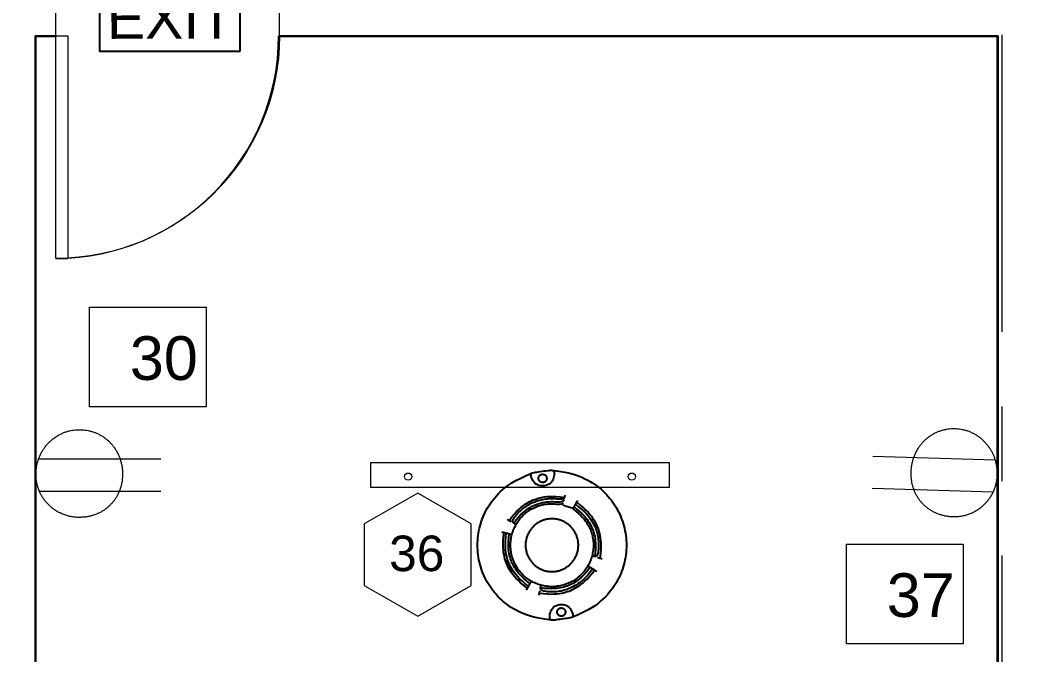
# Model space of a CAD drawing. Header units: inches. Extents: x 0.9 to 36.3, y 0.7 to 23.3.
# Drawn here: x 18.598 to 20.31, y 6.627 to 7.691 of the extents above; entities that cross this region are included whole.
import ezdxf

# ---------------------------------------------------------------- set-up
doc = ezdxf.new("R2010")
doc.units = ezdxf.units.IN
doc.linetypes.add('ACAD_ISO02W100', pattern=[15, 12, -3])
for name, color, linetype, lineweight, true_color in [('Doors', 7, 'Continuous', 5, 0xf2db9c), ('Lights', 7, 'Continuous', 15, 0xff0a0a), ('Numbering Lights', 1, 'Continuous', 15, 0xff0000), ('PDF_Geometry', 7, 'Continuous', 9, 0x777777)]:
    doc.layers.add(name, color=color, linetype=linetype, lineweight=lineweight, true_color=true_color)
doc.layers.add('EXIT', color=10, linetype='Continuous')
doc.layers.add('Smoke Detector', color=104, linetype='Continuous')
doc.layers.add('Numbering receptecles', color=170, linetype='Continuous', lineweight=15)
doc.layers.add('Receptacles', color=170, linetype='Continuous', lineweight=15)
doc.styles.get("Standard").update_dxf_attribs({"font": 'arial.ttf'})

msp = doc.modelspace()

# ---------------------------------------------------------------- linework, layer by layer
at = {"layer": 'Doors', "linetype": 'ByBlock'}
for p, q in [((18.6576, 7.6647), (18.6776, 7.6647)), ((18.6576, 7.2914), (18.6576, 7.6647)), ((18.6776, 7.6647), (18.6776, 7.2914)), ((18.6776, 7.2914), (18.6576, 7.2914))]:
    msp.add_line(p, q, dxfattribs=at)
msp.add_arc((18.6576, 7.6647), 0.3733, 270.1108, 0, dxfattribs=at)
at = {"layer": 'EXIT', "linetype": 'ByBlock', "ltscale": 0.001}
msp.add_lwpolyline([(18.9659, 7.6384), (18.7311, 7.6384), (18.7313, 7.747), (18.9661, 7.747)], close=True, dxfattribs=at)
at = {"layer": 'Lights', "linetype": 'ByBlock'}
msp.add_lwpolyline([(19.6856, 6.9073), (19.1856, 6.9073), (19.1856, 6.9489), (19.6856, 6.9489)], close=True, dxfattribs=at)
for centre in [(19.2481, 6.9255), (19.6231, 6.9255)]:
    msp.add_circle(centre, 0.006, dxfattribs=at)
at = {"layer": 'Numbering Lights', "linetype": 'ByBlock', "ltscale": 0.001}
msp.add_lwpolyline([(19.2641, 6.898), (19.1746, 6.8464), (19.1746, 6.7431), (19.2641, 6.6915), (19.3535, 6.7431), (19.3535, 6.8464)], close=True, dxfattribs=at)
at = {"layer": 'Numbering receptecles', "linetype": 'ByBlock', "ltscale": 0.001}
for points in [[(18.7137, 7.2096), (18.9097, 7.2096), (18.9097, 7.0424), (18.7137, 7.0424)], [(19.9827, 6.8122), (20.1787, 6.8122), (20.1787, 6.6449), (19.9827, 6.6449)]]:
    msp.add_lwpolyline(points, close=True, dxfattribs=at)
at = {"layer": 'PDF_Geometry', "linetype": 'ByBlock'}
for points in [[(20.3142, 6.0998), (20.0359, 6.0998), (20.0359, 6.1931), (20.2375, 6.1931), (20.2375, 7.6647), (19.0326, 7.6647), (19.0326, 7.7147), (20.2375, 7.7147), (20.2375, 9.223), (18.6226, 9.223), (18.6226, 9.1913), (18.5726, 9.1913), (18.5726, 9.2663), (18.5726, 9.2963), (18.6226, 9.2963), (20.3075, 9.2963), (20.7492, 9.2963), (20.7492, 9.2663), (20.7492, 9.223), (20.5625, 9.223)], [(17.9543, 6.0998), (18.7876, 6.0998), (18.7876, 6.1931), (18.6226, 6.1931), (18.6226, 7.3364), (18.6226, 7.6647), (18.6576, 7.6647), (18.6576, 7.7147), (18.6226, 7.7147), (18.6226, 8.668), (18.6226, 8.8163), (18.5726, 8.8163)], [(18.6226, 7.6647), (18.6226, 7.6647)], [(18.6226, 7.6647), (18.6226, 7.3364), (18.6226, 6.1931), (20.2392, 6.1931)], [(18.6576, 7.6647), (18.6576, 7.6647)], [(18.6576, 7.6647), (18.6776, 7.6647)], [(18.6776, 7.6647), (18.6776, 7.2914)], [(19.0326, 7.6647), (19.0326, 7.6647)], [(20.2375, 7.6647), (19.0326, 7.6647), (20.2375, 7.6647)], [(20.2375, 7.6647), (20.2375, 7.6647)], [(20.2375, 7.6647), (20.2375, 6.1931), (20.2375, 7.6647)], [(20.2442, 7.168), (20.2442, 7.6664)], [(18.6576, 7.2914), (18.6776, 7.2914)], [(20.2442, 6.9181), (20.2442, 7.043)], [(20.2442, 6.2931), (20.2442, 6.7931)]]:
    msp.add_lwpolyline(points, dxfattribs=at)
msp.add_lwpolyline([(19.0326, 7.6647, -0.413474), (18.6576, 7.2914), (18.6576, 7.6647), (18.6226, 7.6647), (18.6576, 7.6647), (18.6576, 7.663), (18.6242, 7.663), (18.6242, 7.3364), (18.6242, 7.6647), (18.6242, 7.3364), (18.6242, 6.1931)], format="xyb", dxfattribs=at)
for points in [[(18.6576, 7.6647), (18.6242, 7.6647)], [(18.6242, 6.1947), (20.2358, 6.1947), (20.2358, 7.663), (20.2375, 7.663), (20.2375, 7.6647), (20.2375, 6.1931), (18.6242, 6.1931), (18.6242, 7.3364)], [(20.2375, 7.6647), (20.2375, 7.663), (20.2358, 7.663), (19.0326, 7.663), (19.0326, 7.6647)]]:
    msp.add_lwpolyline(points, close=True, dxfattribs=at)
at = {"layer": 'Receptacles', "linetype": 'ByBlock'}
for points in [[(18.8336, 6.9545), (18.6284, 6.9545)], [(20.0273, 6.9597), (20.2324, 6.9539)], [(18.8336, 6.9006), (18.6301, 6.9006)], [(20.0258, 6.9059), (20.2291, 6.9001)]]:
    msp.add_lwpolyline(points, dxfattribs=at)
for points in [[(18.6242, 6.9296), (18.6241, 6.9101), (18.6315, 6.892), (18.6454, 6.8782), (18.6592, 6.8644), (18.6772, 6.857), (18.6968, 6.8571), (18.7382, 6.8571), (18.7693, 6.8882), (18.7693, 6.9296), (18.7693, 6.9711), (18.7382, 7.0042), (18.6968, 7.0042), (18.6574, 7.0042), (18.6242, 6.9711), (18.6242, 6.9296)], [(20.2358, 6.9289), (20.2354, 6.9094), (20.2275, 6.8915), (20.2133, 6.8781), (20.1991, 6.8647), (20.1808, 6.8578), (20.1613, 6.8585), (20.1198, 6.8597), (20.0896, 6.8916), (20.0908, 6.933), (20.092, 6.9745), (20.124, 7.0067), (20.1655, 7.0055), (20.2048, 7.0044), (20.237, 6.9703), (20.2358, 6.9289)]]:
    msp.add_rational_spline(points, [1, 0.948448710105, 0.948448710105, 1, 0.948448710105, 0.948448710105, 1, 1, 1, 1, 1, 1, 1, 1, 1, 1], degree=3, knots=[0, 0, 0, 0, 0.79168, 0.79168, 0.79168, 1.583359, 1.583359, 1.583359, 2.583359, 2.583359, 2.583359, 3.583359, 3.583359, 3.583359, 4.583359, 4.583359, 4.583359, 4.583359], dxfattribs=at)
at = {"layer": 'Smoke Detector', "linetype": 'ByBlock'}
for points in [[(19.4866, 6.9145), (19.4844, 6.9128), (19.4818, 6.9115), (19.479, 6.9106), (19.4761, 6.91), (19.4731, 6.9098), (19.4702, 6.91), (19.4674, 6.9106), (19.4648, 6.9116), (19.4625, 6.913), (19.4605, 6.9147), (19.4588, 6.9167), (19.4573, 6.9189), (19.4562, 6.921), (19.4553, 6.9231), (19.4546, 6.9251), (19.4542, 6.9269), (19.454, 6.9283), (19.4541, 6.9294), (19.4544, 6.9303), (19.455, 6.931), (19.456, 6.9316), (19.4573, 6.932), (19.4591, 6.9324), (19.4612, 6.9328), (19.4637, 6.9332), (19.4666, 6.9336), (19.4697, 6.9341), (19.4729, 6.9345), (19.4761, 6.9349), (19.4792, 6.9353), (19.4821, 6.9356), (19.4846, 6.9359), (19.4868, 6.9361), (19.4885, 6.9361), (19.4899, 6.936), (19.491, 6.9358), (19.4918, 6.9352), (19.4924, 6.9345), (19.4927, 6.9334), (19.4929, 6.932), (19.493, 6.9302), (19.4928, 6.9281), (19.4925, 6.9258), (19.4919, 6.9234), (19.4911, 6.921), (19.49, 6.9186), (19.4885, 6.9164)], [(19.477, 6.9285), (19.4772, 6.9284), (19.4774, 6.9283), (19.4776, 6.9282), (19.4777, 6.928), (19.4779, 6.9279), (19.4781, 6.9278), (19.4783, 6.9276), (19.4784, 6.9274), (19.4786, 6.9273), (19.4787, 6.9271), (19.4789, 6.9269), (19.479, 6.9268), (19.4792, 6.9266), (19.4793, 6.9264), (19.4794, 6.9262), (19.4795, 6.926), (19.4796, 6.9258), (19.4797, 6.9256), (19.4798, 6.9254), (19.4799, 6.9252), (19.48, 6.925), (19.4801, 6.9248), (19.4801, 6.9246), (19.4802, 6.9243), (19.4803, 6.9241), (19.4803, 6.9239), (19.4804, 6.9237), (19.4804, 6.9235), (19.4804, 6.9232), (19.4804, 6.923), (19.4804, 6.9228), (19.4804, 6.9225), (19.4804, 6.9223), (19.4804, 6.9221), (19.4804, 6.9219), (19.4804, 6.9216), (19.4804, 6.9214), (19.4803, 6.9212), (19.4803, 6.921), (19.4802, 6.9208), (19.4801, 6.9205), (19.4801, 6.9203), (19.48, 6.9201), (19.4799, 6.9199), (19.4798, 6.9197), (19.4797, 6.9195), (19.4796, 6.9193), (19.4795, 6.9191), (19.4794, 6.9189), (19.4793, 6.9187), (19.4792, 6.9185), (19.479, 6.9183), (19.4789, 6.9182), (19.4787, 6.918), (19.4786, 6.9178), (19.4784, 6.9177), (19.4783, 6.9175), (19.4781, 6.9173), (19.4779, 6.9172), (19.4777, 6.9171), (19.4776, 6.9169), (19.4774, 6.9168), (19.4772, 6.9167), (19.477, 6.9166), (19.4768, 6.9164), (19.4766, 6.9163), (19.4764, 6.9162), (19.4762, 6.9162), (19.476, 6.9161), (19.4758, 6.916), (19.4755, 6.9159), (19.4753, 6.9159), (19.4751, 6.9158), (19.4749, 6.9158), (19.4747, 6.9157), (19.4744, 6.9157), (19.4742, 6.9157), (19.474, 6.9156), (19.4738, 6.9156), (19.4735, 6.9156), (19.4733, 6.9156), (19.4731, 6.9156), (19.4728, 6.9157), (19.4726, 6.9157), (19.4724, 6.9157), (19.4722, 6.9158), (19.472, 6.9158), (19.4717, 6.9159), (19.4715, 6.9159), (19.4713, 6.916), (19.4711, 6.9161), (19.4709, 6.9162), (19.4707, 6.9162), (19.4705, 6.9163), (19.4703, 6.9164), (19.4701, 6.9166), (19.4699, 6.9167), (19.4697, 6.9168), (19.4695, 6.9169), (19.4693, 6.9171), (19.4691, 6.9172), (19.469, 6.9173), (19.4688, 6.9175), (19.4686, 6.9177), (19.4685, 6.9178), (19.4683, 6.918), (19.4682, 6.9182), (19.468, 6.9183), (19.4679, 6.9185), (19.4678, 6.9187), (19.4677, 6.9189), (19.4675, 6.9191), (19.4674, 6.9193), (19.4673, 6.9195), (19.4672, 6.9197), (19.4671, 6.9199), (19.4671, 6.9201), (19.467, 6.9203), (19.4669, 6.9205), (19.4668, 6.9208), (19.4668, 6.921), (19.4667, 6.9212), (19.4667, 6.9214), (19.4667, 6.9216), (19.4666, 6.9219), (19.4666, 6.9221), (19.4666, 6.9223), (19.4666, 6.9225), (19.4666, 6.9228), (19.4666, 6.923), (19.4666, 6.9232), (19.4667, 6.9235), (19.4667, 6.9237), (19.4667, 6.9239), (19.4668, 6.9241), (19.4668, 6.9243), (19.4669, 6.9246), (19.467, 6.9248), (19.4671, 6.925), (19.4671, 6.9252), (19.4672, 6.9254), (19.4673, 6.9256), (19.4674, 6.9258), (19.4675, 6.926), (19.4677, 6.9262), (19.4678, 6.9264), (19.4679, 6.9266), (19.468, 6.9268), (19.4682, 6.9269), (19.4683, 6.9271), (19.4685, 6.9273), (19.4686, 6.9274), (19.4688, 6.9276), (19.469, 6.9278), (19.4691, 6.9279), (19.4693, 6.928), (19.4695, 6.9282), (19.4697, 6.9283), (19.4699, 6.9284), (19.4701, 6.9285), (19.4703, 6.9287), (19.4705, 6.9288), (19.4707, 6.9289), (19.4709, 6.9289), (19.4711, 6.929), (19.4713, 6.9291), (19.4715, 6.9292), (19.4717, 6.9292), (19.472, 6.9293), (19.4722, 6.9293), (19.4724, 6.9294), (19.4726, 6.9294), (19.4728, 6.9294), (19.4731, 6.9295), (19.4733, 6.9295), (19.4735, 6.9295), (19.4738, 6.9295), (19.474, 6.9295), (19.4742, 6.9294), (19.4744, 6.9294), (19.4747, 6.9294), (19.4749, 6.9293), (19.4751, 6.9293), (19.4753, 6.9292), (19.4755, 6.9292), (19.4758, 6.9291), (19.476, 6.929), (19.4762, 6.9289), (19.4764, 6.9289), (19.4766, 6.9288), (19.4768, 6.9287)], [(19.4464, 6.8219), (19.4461, 6.8205), (19.4458, 6.8191), (19.4455, 6.8177), (19.4453, 6.8162), (19.4451, 6.8148), (19.445, 6.8133), (19.4449, 6.8119), (19.4449, 6.8104), (19.4449, 6.809), (19.445, 6.8076), (19.4451, 6.8061), (19.4453, 6.8047), (19.4455, 6.8032), (19.4458, 6.8018), (19.4461, 6.8004), (19.4464, 6.799), (19.4468, 6.7976), (19.4473, 6.7962), (19.4478, 6.7949), (19.4483, 6.7935), (19.4489, 6.7922), (19.4495, 6.7909), (19.4502, 6.7896), (19.4509, 6.7883), (19.4516, 6.7871), (19.4524, 6.7858), (19.4532, 6.7847), (19.4541, 6.7835), (19.455, 6.7824), (19.4559, 6.7813), (19.4569, 6.7802), (19.4579, 6.7791), (19.4589, 6.7781), (19.46, 6.7772), (19.4611, 6.7762), (19.4622, 6.7753), (19.4634, 6.7745), (19.4646, 6.7736), (19.4658, 6.7728), (19.4671, 6.7721), (19.4683, 6.7714), (19.4696, 6.7707), (19.4709, 6.7701), (19.4723, 6.7695), (19.4736, 6.769), (19.475, 6.7685), (19.4764, 6.7681), (19.4777, 6.7677), (19.4792, 6.7673), (19.4806, 6.767), (19.482, 6.7668), (19.4834, 6.7665), (19.4849, 6.7664), (19.4863, 6.7663), (19.4878, 6.7662), (19.4892, 6.7662), (19.4907, 6.7662), (19.4921, 6.7663), (19.4935, 6.7664), (19.495, 6.7665), (19.4964, 6.7668), (19.4978, 6.767), (19.4993, 6.7673), (19.5007, 6.7677), (19.5021, 6.7681), (19.5034, 6.7685), (19.5048, 6.769), (19.5062, 6.7695), (19.5075, 6.7701), (19.5088, 6.7707), (19.5101, 6.7714), (19.5113, 6.7721), (19.5126, 6.7728), (19.5138, 6.7736), (19.515, 6.7745), (19.5162, 6.7753), (19.5173, 6.7762), (19.5184, 6.7772), (19.5195, 6.7781), (19.5205, 6.7791), (19.5215, 6.7802), (19.5225, 6.7813), (19.5234, 6.7824), (19.5243, 6.7835), (19.5252, 6.7847), (19.526, 6.7858), (19.5268, 6.7871), (19.5276, 6.7883), (19.5283, 6.7896), (19.5289, 6.7909), (19.5295, 6.7922), (19.5301, 6.7935), (19.5307, 6.7949), (19.5311, 6.7962), (19.5316, 6.7976), (19.532, 6.799), (19.5323, 6.8004), (19.5326, 6.8018), (19.5329, 6.8032), (19.5331, 6.8047), (19.5333, 6.8061), (19.5334, 6.8076), (19.5335, 6.809), (19.5335, 6.8104), (19.5335, 6.8119), (19.5334, 6.8133), (19.5333, 6.8148), (19.5331, 6.8162), (19.5329, 6.8177), (19.5326, 6.8191), (19.5323, 6.8205), (19.532, 6.8219), (19.5316, 6.8233), (19.5311, 6.8247), (19.5307, 6.826), (19.5301, 6.8274), (19.5295, 6.8287), (19.5289, 6.83), (19.5283, 6.8313), (19.5276, 6.8326), (19.5268, 6.8338), (19.526, 6.8351), (19.5252, 6.8362), (19.5243, 6.8374), (19.5234, 6.8385), (19.5225, 6.8396), (19.5215, 6.8407), (19.5205, 6.8418), (19.5195, 6.8428), (19.5184, 6.8437), (19.5173, 6.8447), (19.5162, 6.8456), (19.515, 6.8464), (19.5138, 6.8473), (19.5126, 6.8481), (19.5113, 6.8488), (19.5101, 6.8495), (19.5088, 6.8502), (19.5075, 6.8508), (19.5062, 6.8514), (19.5048, 6.8519), (19.5034, 6.8524), (19.5021, 6.8528), (19.5007, 6.8532), (19.4993, 6.8536), (19.4978, 6.8539), (19.4964, 6.8541), (19.495, 6.8544), (19.4935, 6.8545), (19.4921, 6.8546), (19.4907, 6.8547), (19.4892, 6.8547), (19.4878, 6.8547), (19.4863, 6.8546), (19.4849, 6.8545), (19.4834, 6.8544), (19.482, 6.8541), (19.4806, 6.8539), (19.4792, 6.8536), (19.4777, 6.8532), (19.4764, 6.8528), (19.475, 6.8524), (19.4736, 6.8519), (19.4723, 6.8514), (19.4709, 6.8508), (19.4696, 6.8502), (19.4683, 6.8495), (19.4671, 6.8488), (19.4658, 6.8481), (19.4646, 6.8473), (19.4634, 6.8464), (19.4622, 6.8456), (19.4611, 6.8447), (19.46, 6.8437), (19.4589, 6.8428), (19.4579, 6.8418), (19.4569, 6.8407), (19.4559, 6.8396), (19.455, 6.8385), (19.4541, 6.8374), (19.4532, 6.8362), (19.4524, 6.8351), (19.4516, 6.8338), (19.4509, 6.8326), (19.4502, 6.8313), (19.4495, 6.83), (19.4489, 6.8287), (19.4483, 6.8274), (19.4478, 6.826), (19.4473, 6.8247), (19.4468, 6.8233)], [(19.4918, 6.7064), (19.494, 6.7081), (19.4966, 6.7094), (19.4994, 6.7103), (19.5023, 6.7109), (19.5053, 6.7111), (19.5082, 6.7109), (19.511, 6.7103), (19.5136, 6.7093), (19.5159, 6.7079), (19.5179, 6.7062), (19.5196, 6.7042), (19.5211, 6.702), (19.5222, 6.6999), (19.5231, 6.6978), (19.5238, 6.6958), (19.5242, 6.694), (19.5244, 6.6926), (19.5244, 6.6915), (19.524, 6.6906), (19.5234, 6.6899), (19.5224, 6.6893), (19.5211, 6.6889), (19.5194, 6.6885), (19.5172, 6.6881), (19.5147, 6.6877), (19.5118, 6.6873), (19.5087, 6.6868), (19.5055, 6.6864), (19.5023, 6.686), (19.4992, 6.6856), (19.4964, 6.6853), (19.4938, 6.685), (19.4917, 6.6848), (19.4899, 6.6848), (19.4885, 6.6849), (19.4874, 6.6851), (19.4866, 6.6857), (19.486, 6.6864), (19.4857, 6.6875), (19.4855, 6.6889), (19.4855, 6.6907), (19.4856, 6.6928), (19.4859, 6.6951), (19.4865, 6.6975), (19.4873, 6.6999), (19.4884, 6.7023), (19.4899, 6.7045)], [(19.5116, 6.6966), (19.5115, 6.6963), (19.5114, 6.6961), (19.5114, 6.6959), (19.5113, 6.6957), (19.5112, 6.6955), (19.5111, 6.6953), (19.511, 6.6951), (19.5109, 6.6949), (19.5108, 6.6947), (19.5106, 6.6945), (19.5105, 6.6943), (19.5104, 6.6941), (19.5102, 6.694), (19.5101, 6.6938), (19.5099, 6.6936), (19.5098, 6.6935), (19.5096, 6.6933), (19.5094, 6.6931), (19.5093, 6.693), (19.5091, 6.6929), (19.5089, 6.6927), (19.5087, 6.6926), (19.5085, 6.6925), (19.5083, 6.6924), (19.5081, 6.6922), (19.5079, 6.6921), (19.5077, 6.692), (19.5075, 6.692), (19.5073, 6.6919), (19.5071, 6.6918), (19.5069, 6.6917), (19.5067, 6.6917), (19.5065, 6.6916), (19.5062, 6.6916), (19.506, 6.6915), (19.5058, 6.6915), (19.5056, 6.6915), (19.5053, 6.6914), (19.5051, 6.6914), (19.5049, 6.6914), (19.5047, 6.6914), (19.5044, 6.6914), (19.5042, 6.6915), (19.504, 6.6915), (19.5038, 6.6915), (19.5035, 6.6916), (19.5033, 6.6916), (19.5031, 6.6917), (19.5029, 6.6917), (19.5027, 6.6918), (19.5024, 6.6919), (19.5022, 6.692), (19.502, 6.692), (19.5018, 6.6921), (19.5016, 6.6922), (19.5014, 6.6924), (19.5012, 6.6925), (19.501, 6.6926), (19.5009, 6.6927), (19.5007, 6.6929), (19.5005, 6.693), (19.5003, 6.6931), (19.5002, 6.6933), (19.5, 6.6935), (19.4998, 6.6936), (19.4997, 6.6938), (19.4995, 6.694), (19.4994, 6.6941), (19.4993, 6.6943), (19.4991, 6.6945), (19.499, 6.6947), (19.4989, 6.6949), (19.4988, 6.6951), (19.4987, 6.6953), (19.4986, 6.6955), (19.4985, 6.6957), (19.4984, 6.6959), (19.4983, 6.6961), (19.4983, 6.6963), (19.4982, 6.6966), (19.4981, 6.6968), (19.4981, 6.697), (19.4981, 6.6972), (19.498, 6.6974), (19.498, 6.6977), (19.498, 6.6979), (19.498, 6.6981), (19.498, 6.6983), (19.498, 6.6986), (19.498, 6.6988), (19.498, 6.699), (19.498, 6.6993), (19.4981, 6.6995), (19.4981, 6.6997), (19.4981, 6.6999), (19.4982, 6.7001), (19.4983, 6.7004), (19.4983, 6.7006), (19.4984, 6.7008), (19.4985, 6.701), (19.4986, 6.7012), (19.4987, 6.7014), (19.4988, 6.7016), (19.4989, 6.7018), (19.499, 6.702), (19.4991, 6.7022), (19.4993, 6.7024), (19.4994, 6.7026), (19.4995, 6.7027), (19.4997, 6.7029), (19.4998, 6.7031), (19.5, 6.7032), (19.5002, 6.7034), (19.5003, 6.7036), (19.5005, 6.7037), (19.5007, 6.7038), (19.5009, 6.704), (19.501, 6.7041), (19.5012, 6.7042), (19.5014, 6.7043), (19.5016, 6.7045), (19.5018, 6.7046), (19.502, 6.7047), (19.5022, 6.7047), (19.5024, 6.7048), (19.5027, 6.7049), (19.5029, 6.705), (19.5031, 6.705), (19.5033, 6.7051), (19.5035, 6.7051), (19.5038, 6.7052), (19.504, 6.7052), (19.5042, 6.7052), (19.5044, 6.7053), (19.5047, 6.7053), (19.5049, 6.7053), (19.5051, 6.7053), (19.5053, 6.7053), (19.5056, 6.7052), (19.5058, 6.7052), (19.506, 6.7052), (19.5062, 6.7051), (19.5065, 6.7051), (19.5067, 6.705), (19.5069, 6.705), (19.5071, 6.7049), (19.5073, 6.7048), (19.5075, 6.7047), (19.5077, 6.7047), (19.5079, 6.7046), (19.5081, 6.7045), (19.5083, 6.7043), (19.5085, 6.7042), (19.5087, 6.7041), (19.5089, 6.704), (19.5091, 6.7038), (19.5093, 6.7037), (19.5094, 6.7036), (19.5096, 6.7034), (19.5098, 6.7032), (19.5099, 6.7031), (19.5101, 6.7029), (19.5102, 6.7027), (19.5104, 6.7026), (19.5105, 6.7024), (19.5106, 6.7022), (19.5108, 6.702), (19.5109, 6.7018), (19.511, 6.7016), (19.5111, 6.7014), (19.5112, 6.7012), (19.5113, 6.701), (19.5114, 6.7008), (19.5114, 6.7006), (19.5115, 6.7004), (19.5116, 6.7001), (19.5116, 6.6999), (19.5117, 6.6997), (19.5117, 6.6995), (19.5117, 6.6993), (19.5118, 6.699), (19.5118, 6.6988), (19.5118, 6.6986), (19.5118, 6.6983), (19.5118, 6.6981), (19.5118, 6.6979), (19.5118, 6.6977), (19.5117, 6.6974), (19.5117, 6.6972), (19.5117, 6.697), (19.5116, 6.6968)]]:
    msp.add_lwpolyline(points, close=True, dxfattribs=at)
for points in [[(19.4892, 6.9361), (19.5007, 6.9346), (19.5107, 6.9329), (19.5194, 6.931), (19.5269, 6.9289), (19.5335, 6.9267), (19.5393, 6.9244), (19.5444, 6.922), (19.5491, 6.9196), (19.5534, 6.9172), (19.5575, 6.9147), (19.5613, 6.9122), (19.5649, 6.9096), (19.5683, 6.907), (19.5715, 6.9043), (19.5745, 6.9016), (19.5775, 6.8987), (19.5803, 6.8958), (19.5831, 6.8928), (19.5857, 6.8896), (19.5882, 6.8864), (19.5907, 6.8832), (19.593, 6.8798), (19.5952, 6.8764), (19.5973, 6.8729), (19.5993, 6.8693), (19.6012, 6.8657), (19.6029, 6.862), (19.6045, 6.8582), (19.606, 6.8544), (19.6074, 6.8506), (19.6087, 6.8467), (19.6098, 6.8428), (19.6108, 6.8388), (19.6116, 6.8348), (19.6124, 6.8308), (19.613, 6.8267), (19.6134, 6.8227), (19.6138, 6.8186), (19.614, 6.8145), (19.614, 6.8104), (19.614, 6.8064), (19.6138, 6.8023), (19.6134, 6.7982), (19.613, 6.7942), (19.6124, 6.7901), (19.6116, 6.7861), (19.6108, 6.7821), (19.6098, 6.7781), (19.6087, 6.7742), (19.6074, 6.7703), (19.606, 6.7665), (19.6045, 6.7627), (19.6029, 6.7589), (19.6012, 6.7552), (19.5993, 6.7516), (19.5973, 6.748), (19.5952, 6.7445), (19.593, 6.7411), (19.5906, 6.7377), (19.588, 6.7343), (19.5852, 6.7309), (19.5821, 6.7274), (19.5789, 6.724), (19.5753, 6.7205), (19.5714, 6.717), (19.5671, 6.7133), (19.5621, 6.7096), (19.5564, 6.7058), (19.5497, 6.7019), (19.5419, 6.6979), (19.5329, 6.6937), (19.5224, 6.6893)], [(19.4885, 6.6849), (19.4773, 6.6863), (19.4674, 6.688), (19.4589, 6.6899), (19.4514, 6.692), (19.4449, 6.6942), (19.4391, 6.6965), (19.434, 6.6989), (19.4293, 6.7013), (19.425, 6.7037), (19.4209, 6.7062), (19.4171, 6.7087), (19.4135, 6.7113), (19.4102, 6.7139), (19.4069, 6.7166), (19.4039, 6.7193), (19.4009, 6.7222), (19.3981, 6.7251), (19.3954, 6.7281), (19.3927, 6.7313), (19.3902, 6.7345), (19.3877, 6.7377), (19.3854, 6.7411), (19.3832, 6.7445), (19.3811, 6.748), (19.3791, 6.7516), (19.3773, 6.7552), (19.3755, 6.7589), (19.3739, 6.7627), (19.3724, 6.7665), (19.371, 6.7703), (19.3698, 6.7742), (19.3686, 6.7781), (19.3676, 6.7821), (19.3668, 6.7861), (19.3661, 6.7901), (19.3655, 6.7942), (19.365, 6.7982), (19.3647, 6.8023), (19.3645, 6.8064), (19.3644, 6.8104), (19.3645, 6.8145), (19.3647, 6.8186), (19.365, 6.8227), (19.3655, 6.8267), (19.3661, 6.8308), (19.3668, 6.8348), (19.3676, 6.8388), (19.3686, 6.8428), (19.3698, 6.8467), (19.371, 6.8506), (19.3724, 6.8544), (19.3739, 6.8582), (19.3755, 6.862), (19.3773, 6.8657), (19.3791, 6.8693), (19.3811, 6.8729), (19.3832, 6.8764), (19.3855, 6.8798), (19.3879, 6.8832), (19.3905, 6.8866), (19.3933, 6.89), (19.3963, 6.8935), (19.3996, 6.8969), (19.4031, 6.9004), (19.407, 6.9039), (19.4114, 6.9076), (19.4163, 6.9113), (19.4221, 6.9151), (19.4289, 6.9191), (19.4368, 6.9231), (19.446, 6.9274), (19.4567, 6.9318)], [(19.4172, 6.852), (19.422, 6.858), (19.4263, 6.8631), (19.4303, 6.8674), (19.434, 6.871), (19.4375, 6.874), (19.4407, 6.8765), (19.4438, 6.8786), (19.4467, 6.8805), (19.4495, 6.8822), (19.4523, 6.8837), (19.455, 6.885), (19.4578, 6.8863), (19.4606, 6.8873), (19.4635, 6.8883), (19.4666, 6.8892), (19.4697, 6.8901), (19.4731, 6.8908), (19.4768, 6.8914), (19.4809, 6.8919), (19.4854, 6.8922), (19.4906, 6.8923), (19.4965, 6.8921), (19.5031, 6.8916), (19.5107, 6.8907)], [(19.5244, 6.8714), (19.5294, 6.8673), (19.5337, 6.8637), (19.5374, 6.8603), (19.5404, 6.8571), (19.543, 6.8542), (19.5451, 6.8515), (19.5469, 6.8489), (19.5485, 6.8464), (19.5499, 6.844), (19.5512, 6.8417), (19.5523, 6.8394), (19.5533, 6.8372), (19.5542, 6.835), (19.555, 6.8328), (19.5557, 6.8306), (19.5564, 6.8284), (19.5569, 6.8262), (19.5574, 6.824), (19.5578, 6.8218), (19.5581, 6.8195), (19.5584, 6.8173), (19.5586, 6.815), (19.5587, 6.8127), (19.5587, 6.8104), (19.5587, 6.8082), (19.5586, 6.8059), (19.5584, 6.8036), (19.5581, 6.8014), (19.5578, 6.7991), (19.5574, 6.7969), (19.5569, 6.7947), (19.5564, 6.7925), (19.5558, 6.7903), (19.5551, 6.7881), (19.5543, 6.786), (19.5535, 6.7838), (19.5525, 6.7818), (19.5516, 6.7797), (19.5505, 6.7777), (19.5494, 6.7757), (19.5483, 6.7737), (19.547, 6.7718), (19.5457, 6.7699), (19.5444, 6.7681), (19.543, 6.7663), (19.5415, 6.7646), (19.54, 6.7629), (19.5384, 6.7613), (19.5367, 6.7597), (19.5351, 6.7582), (19.5333, 6.7567), (19.5315, 6.7553), (19.5297, 6.7539), (19.5278, 6.7526), (19.5259, 6.7514), (19.524, 6.7502), (19.522, 6.7491), (19.52, 6.7481), (19.5179, 6.7471), (19.5158, 6.7462), (19.5137, 6.7454), (19.5116, 6.7446), (19.5094, 6.7439), (19.5072, 6.7433), (19.505, 6.7427), (19.5028, 6.7422), (19.5005, 6.7418), (19.4983, 6.7415), (19.496, 6.7412), (19.4938, 6.7411), (19.4915, 6.7409), (19.4892, 6.7409), (19.4869, 6.7409), (19.4847, 6.7411), (19.4824, 6.7412), (19.4801, 6.7415), (19.4779, 6.7418), (19.4756, 6.7422), (19.4734, 6.7427), (19.4712, 6.7433), (19.469, 6.7439), (19.4669, 6.7446), (19.4647, 6.7454), (19.4626, 6.7462), (19.4605, 6.7471), (19.4585, 6.7481), (19.4564, 6.7491), (19.4544, 6.7502), (19.4525, 6.7514), (19.4506, 6.7526), (19.4487, 6.7539), (19.4469, 6.7553), (19.4451, 6.7567), (19.4434, 6.7582), (19.4417, 6.7597), (19.44, 6.7613), (19.4385, 6.7629), (19.4369, 6.7646), (19.4355, 6.7663), (19.434, 6.7681), (19.4327, 6.7699), (19.4314, 6.7718), (19.4302, 6.7737), (19.429, 6.7757), (19.4279, 6.7777), (19.4268, 6.7797), (19.4259, 6.7818), (19.425, 6.7838), (19.4241, 6.786), (19.4234, 6.7881), (19.4227, 6.7903), (19.422, 6.7925), (19.4215, 6.7947), (19.421, 6.7969), (19.4206, 6.7991), (19.4203, 6.8014), (19.42, 6.8036), (19.4198, 6.8059), (19.4197, 6.8082), (19.4197, 6.8104), (19.4197, 6.8127), (19.4198, 6.815), (19.42, 6.8173), (19.4203, 6.8195), (19.4206, 6.8218), (19.421, 6.824), (19.4215, 6.8262), (19.422, 6.8284), (19.4227, 6.8306), (19.4234, 6.8328), (19.4241, 6.8349), (19.425, 6.8371), (19.4259, 6.8391), (19.4268, 6.8412), (19.4279, 6.8432), (19.429, 6.8452), (19.4302, 6.8472), (19.4314, 6.8491), (19.4327, 6.851), (19.434, 6.8528), (19.4355, 6.8546), (19.4369, 6.8563), (19.4385, 6.858), (19.44, 6.8596), (19.4417, 6.8612), (19.4434, 6.8627), (19.4451, 6.8642), (19.4469, 6.8656), (19.4487, 6.867), (19.4506, 6.8683), (19.4525, 6.8695), (19.4544, 6.8707), (19.4564, 6.8718), (19.4585, 6.8728), (19.4605, 6.8738), (19.4626, 6.8747), (19.4647, 6.8755), (19.4669, 6.8763), (19.469, 6.877), (19.4712, 6.8776), (19.4734, 6.8782), (19.4757, 6.8786), (19.478, 6.879), (19.4803, 6.8794), (19.4828, 6.8796), (19.4853, 6.8798), (19.4879, 6.8798), (19.4907, 6.8798), (19.4936, 6.8797), (19.4965, 6.8795), (19.4994, 6.8794), (19.502, 6.8795), (19.5044, 6.8797), (19.5063, 6.8801), (19.5077, 6.8809), (19.5084, 6.882)], [(19.4283, 6.8456), (19.4271, 6.8463), (19.4261, 6.847), (19.4252, 6.8476), (19.4245, 6.8483), (19.4239, 6.8491), (19.4236, 6.85), (19.4236, 6.851), (19.4238, 6.8522), (19.4243, 6.8535), (19.4251, 6.855), (19.4261, 6.8567), (19.4274, 6.8585), (19.4288, 6.8603), (19.4303, 6.8621), (19.432, 6.864), (19.4338, 6.8658), (19.4357, 6.8676), (19.4376, 6.8693), (19.4395, 6.871), (19.4415, 6.8726), (19.4436, 6.8741), (19.4457, 6.8756), (19.4478, 6.877), (19.45, 6.8783), (19.4523, 6.8795), (19.4546, 6.8807), (19.4569, 6.8818), (19.4592, 6.8828), (19.4616, 6.8838), (19.464, 6.8846), (19.4665, 6.8854), (19.4689, 6.8861), (19.4714, 6.8867), (19.4739, 6.8873), (19.4764, 6.8877), (19.479, 6.8881), (19.4815, 6.8884), (19.4841, 6.8886), (19.4866, 6.8887), (19.4892, 6.8888), (19.4918, 6.8887), (19.4943, 6.8887), (19.4967, 6.8885), (19.4991, 6.8884), (19.5013, 6.8883), (19.5033, 6.8882), (19.505, 6.8882), (19.5065, 6.8884), (19.5078, 6.8886), (19.5088, 6.889), (19.5095, 6.8895), (19.5101, 6.8902), (19.5106, 6.891), (19.511, 6.8919), (19.5113, 6.893), (19.5117, 6.8943)], [(19.4251, 6.8475), (19.4293, 6.8528), (19.4332, 6.8573), (19.4367, 6.8612), (19.44, 6.8644), (19.4431, 6.8671), (19.446, 6.8693), (19.4487, 6.8712), (19.4513, 6.8729), (19.4538, 6.8744), (19.4563, 6.8757), (19.4587, 6.8769), (19.461, 6.878), (19.4633, 6.8789), (19.4656, 6.8798), (19.4679, 6.8805), (19.4703, 6.8812), (19.4726, 6.8818), (19.4749, 6.8823), (19.4774, 6.8827), (19.4798, 6.883), (19.4824, 6.8833), (19.4851, 6.8834), (19.4879, 6.8835), (19.4908, 6.8835), (19.4939, 6.8834), (19.4969, 6.8832), (19.4999, 6.8832), (19.5028, 6.8833), (19.5053, 6.8836), (19.5073, 6.8843), (19.5088, 6.8854), (19.5097, 6.887)], [(19.5074, 6.8784), (19.5131, 6.8761), (19.5174, 6.8746), (19.5206, 6.8737), (19.5228, 6.8732), (19.5243, 6.8732), (19.5253, 6.8735), (19.5258, 6.874), (19.5262, 6.8745), (19.5265, 6.8751), (19.5269, 6.8757), (19.5272, 6.8763), (19.5275, 6.8768), (19.5279, 6.8774), (19.5282, 6.878), (19.5285, 6.8786), (19.5289, 6.8792), (19.5292, 6.8798), (19.5296, 6.8804), (19.53, 6.8811), (19.5304, 6.8818), (19.5309, 6.8826), (19.5314, 6.8835), (19.532, 6.8845), (19.5326, 6.8856)], [(19.5308, 6.8824), (19.5367, 6.8777), (19.5418, 6.8733), (19.5461, 6.8693), (19.5497, 6.8656), (19.5527, 6.8622), (19.5553, 6.8589), (19.5574, 6.8559), (19.5593, 6.853), (19.5609, 6.8501), (19.5624, 6.8474), (19.5638, 6.8446), (19.565, 6.8418), (19.5661, 6.839), (19.5671, 6.8361), (19.568, 6.8331), (19.5688, 6.8299), (19.5696, 6.8265), (19.5702, 6.8229), (19.5707, 6.8188), (19.571, 6.8142), (19.5711, 6.8091), (19.5709, 6.8032), (19.5704, 6.7965), (19.5695, 6.7889)], [(19.5262, 6.8746), (19.5316, 6.8704), (19.5361, 6.8665), (19.5399, 6.8629), (19.5431, 6.8596), (19.5458, 6.8565), (19.5481, 6.8537), (19.55, 6.8509), (19.5516, 6.8483), (19.5531, 6.8458), (19.5545, 6.8434), (19.5557, 6.8409), (19.5568, 6.8384), (19.5577, 6.8359), (19.5586, 6.8333), (19.5594, 6.8306), (19.5602, 6.8278), (19.5608, 6.8248), (19.5614, 6.8215), (19.5618, 6.8179), (19.5621, 6.8138), (19.5622, 6.8092), (19.562, 6.804), (19.5615, 6.798), (19.5608, 6.7913)], [(19.5288, 6.8791), (19.5345, 6.8745), (19.5394, 6.8704), (19.5435, 6.8666), (19.5469, 6.863), (19.5498, 6.8598), (19.5522, 6.8567), (19.5542, 6.8538), (19.556, 6.851), (19.5576, 6.8483), (19.559, 6.8457), (19.5603, 6.8431), (19.5614, 6.8406), (19.5625, 6.8381), (19.5634, 6.8357), (19.5642, 6.8332), (19.5649, 6.8307), (19.5655, 6.8282), (19.566, 6.8257), (19.5665, 6.8232), (19.5669, 6.8207), (19.5672, 6.8181), (19.5674, 6.8156), (19.5675, 6.813), (19.5675, 6.8104), (19.5675, 6.8079), (19.5674, 6.8054), (19.5672, 6.803), (19.5669, 6.8007), (19.5665, 6.7985), (19.5661, 6.7967), (19.5655, 6.795), (19.5649, 6.7937), (19.5643, 6.7927), (19.5635, 6.792), (19.5627, 6.7916), (19.5618, 6.7914), (19.5608, 6.7915), (19.5596, 6.7916), (19.5584, 6.7919), (19.5571, 6.7922)], [(19.414, 6.8539), (19.4151, 6.8532), (19.4159, 6.8528), (19.4166, 6.8524), (19.4173, 6.852), (19.4179, 6.8516), (19.4186, 6.8512), (19.4195, 6.8507), (19.4206, 6.8501)], [(19.4054, 6.8329), (19.4066, 6.8326), (19.4077, 6.8323), (19.4088, 6.832), (19.4097, 6.8318), (19.4106, 6.8315), (19.4114, 6.8313), (19.4122, 6.8311), (19.413, 6.8309), (19.4138, 6.8306), (19.4147, 6.8304), (19.4156, 6.8302), (19.4166, 6.8299), (19.4176, 6.8296), (19.4188, 6.8293), (19.42, 6.829), (19.4213, 6.8287)], [(19.4477, 6.7385), (19.4417, 6.7432), (19.4366, 6.7476), (19.4323, 6.7516), (19.4287, 6.7553), (19.4257, 6.7587), (19.4232, 6.762), (19.421, 6.765), (19.4191, 6.7679), (19.4175, 6.7708), (19.416, 6.7735), (19.4146, 6.7763), (19.4134, 6.7791), (19.4123, 6.7819), (19.4113, 6.7848), (19.4104, 6.7878), (19.4096, 6.791), (19.4089, 6.7944), (19.4082, 6.798), (19.4077, 6.8021), (19.4074, 6.8067), (19.4073, 6.8118), (19.4075, 6.8177), (19.4081, 6.8244), (19.4089, 6.832)], [(19.4496, 6.7418), (19.4439, 6.7464), (19.439, 6.7505), (19.435, 6.7543), (19.4315, 6.7579), (19.4286, 6.7611), (19.4262, 6.7642), (19.4242, 6.7671), (19.4224, 6.7699), (19.4208, 6.7726), (19.4194, 6.7753), (19.4181, 6.7779), (19.4169, 6.7805), (19.4159, 6.7832), (19.4149, 6.786), (19.4141, 6.7889), (19.4133, 6.7919), (19.4126, 6.7951), (19.412, 6.7986), (19.4115, 6.8025), (19.4112, 6.8068), (19.4112, 6.8118), (19.4114, 6.8174), (19.4118, 6.8237), (19.4127, 6.831)], [(19.4522, 6.7463), (19.4468, 6.7505), (19.4423, 6.7544), (19.4385, 6.758), (19.4353, 6.7613), (19.4326, 6.7644), (19.4303, 6.7672), (19.4284, 6.77), (19.4268, 6.7726), (19.4253, 6.7751), (19.4239, 6.7775), (19.4227, 6.78), (19.4216, 6.7825), (19.4207, 6.785), (19.4198, 6.7876), (19.419, 6.7903), (19.4183, 6.7931), (19.4176, 6.7961), (19.417, 6.7994), (19.4166, 6.803), (19.4163, 6.8071), (19.4162, 6.8117), (19.4164, 6.8169), (19.4169, 6.8229), (19.4177, 6.8296)], [(19.5657, 6.7899), (19.567, 6.7896), (19.568, 6.7893), (19.5688, 6.7891), (19.5695, 6.7889), (19.5702, 6.7888), (19.5709, 6.7885), (19.5719, 6.7883), (19.5731, 6.788)], [(19.4677, 6.7302), (19.4753, 6.7293), (19.4819, 6.7288), (19.4878, 6.7286), (19.493, 6.7287), (19.4976, 6.729), (19.5016, 6.7295), (19.5053, 6.7301), (19.5087, 6.7308), (19.5119, 6.7317), (19.5149, 6.7326), (19.5178, 6.7336), (19.5206, 6.7346), (19.5234, 6.7359), (19.5261, 6.7372), (19.5289, 6.7387), (19.5317, 6.7404), (19.5346, 6.7423), (19.5377, 6.7444), (19.5409, 6.7469), (19.5444, 6.7499), (19.5481, 6.7535), (19.5521, 6.7578), (19.5564, 6.7629), (19.5612, 6.7689)], [(19.5534, 6.7734), (19.5491, 6.7681), (19.5452, 6.7636), (19.5417, 6.7597), (19.5384, 6.7565), (19.5353, 6.7538), (19.5324, 6.7516), (19.5297, 6.7497), (19.5271, 6.748), (19.5246, 6.7465), (19.5221, 6.7452), (19.5197, 6.744), (19.5172, 6.7429), (19.5147, 6.7419), (19.5121, 6.741), (19.5094, 6.7402), (19.5066, 6.7395), (19.5035, 6.7388), (19.5003, 6.7383), (19.4966, 6.7378), (19.4926, 6.7376), (19.488, 6.7375), (19.4827, 6.7377), (19.4768, 6.7381), (19.47, 6.7389)], [(19.5578, 6.7708), (19.5533, 6.7651), (19.5492, 6.7603), (19.5453, 6.7562), (19.5418, 6.7528), (19.5385, 6.7499), (19.5354, 6.7475), (19.5325, 6.7454), (19.5297, 6.7437), (19.5271, 6.7421), (19.5244, 6.7406), (19.5219, 6.7394), (19.5194, 6.7382), (19.5169, 6.7372), (19.5144, 6.7363), (19.5119, 6.7355), (19.5095, 6.7348), (19.507, 6.7342), (19.5045, 6.7336), (19.502, 6.7332), (19.4994, 6.7328), (19.4969, 6.7325), (19.4943, 6.7323), (19.4918, 6.7322), (19.4892, 6.7321), (19.4867, 6.7322), (19.4841, 6.7323), (19.4817, 6.7325), (19.4794, 6.7328), (19.4773, 6.7331), (19.4754, 6.7336), (19.4738, 6.7341), (19.4725, 6.7347), (19.4715, 6.7354), (19.4708, 6.7361), (19.4704, 6.737), (19.4702, 6.7379), (19.4702, 6.7389), (19.4704, 6.74), (19.4707, 6.7412), (19.471, 6.7425)], [(19.5501, 6.7753), (19.5513, 6.7746), (19.5524, 6.774), (19.5534, 6.7734), (19.5543, 6.7729), (19.5552, 6.7724), (19.556, 6.7719), (19.5568, 6.7714), (19.5575, 6.771), (19.5583, 6.7706), (19.559, 6.7702), (19.5597, 6.7697), (19.5605, 6.7693), (19.5613, 6.7688), (19.5622, 6.7683), (19.5633, 6.7677), (19.5644, 6.767)], [(19.454, 6.7495), (19.4534, 6.7484), (19.4527, 6.7473), (19.4522, 6.7463), (19.4516, 6.7453), (19.4511, 6.7445), (19.4506, 6.7436), (19.4502, 6.7429), (19.4498, 6.7421), (19.4493, 6.7414), (19.4489, 6.7407), (19.4485, 6.7399), (19.448, 6.7392), (19.4476, 6.7383), (19.447, 6.7374), (19.4465, 6.7364), (19.4458, 6.7353)], [(19.4687, 6.7339), (19.4684, 6.7327), (19.4681, 6.7317), (19.4679, 6.7309), (19.4677, 6.7302), (19.4675, 6.7295), (19.4673, 6.7287), (19.4671, 6.7278), (19.4667, 6.7266)]]:
    msp.add_lwpolyline(points, dxfattribs=at)

# ---------------------------------------------------------------- texts
at = {"layer": 'EXIT', "linetype": 'ACAD_ISO02W100', "ltscale": 0.01}
msp.add_text('EXIT', height=0.06879, rotation=0.1366, dxfattribs=at).set_placement((18.743, 7.6596))
at = {"layer": 'Numbering Lights', "linetype": 'ByBlock', "ltscale": 0.001}
msp.add_text('36', height=0.05956, dxfattribs=at).set_placement((19.2162, 6.767))
at = {"layer": 'Numbering receptecles', "linetype": 'ByBlock', "ltscale": 0.001}
for s, p in [('30', (18.7816, 7.0876)), ('37', (20.0505, 6.6901))]:
    msp.add_text(s, height=0.0733, dxfattribs=at).set_placement(p)

doc.saveas('drawing.dxf')
